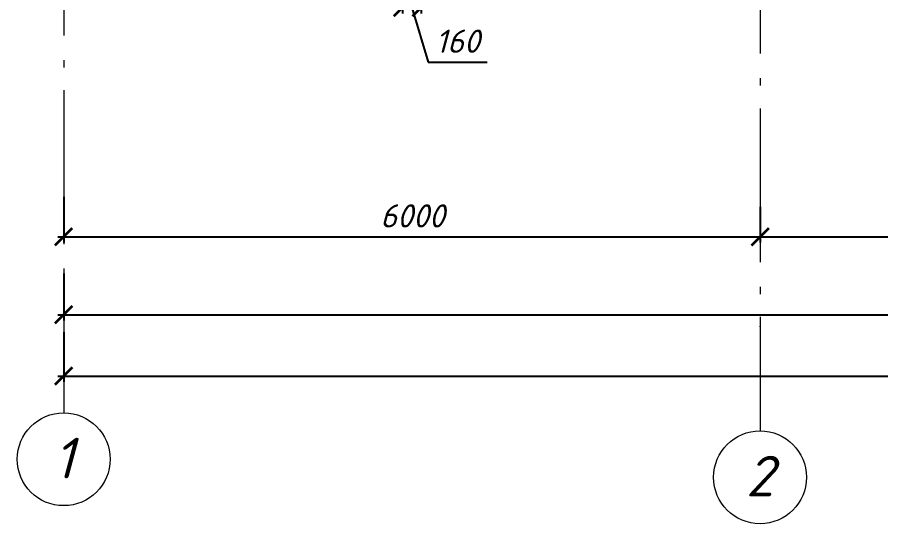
# Model space of a CAD drawing. Header units: millimetres. Extents: x -261261 to 40490, y -238222 to -44846.
# Drawn here: x -215051 to -207612, y -85462 to -81097 of the extents above; entities that cross this region are included whole.
import ezdxf
from ezdxf.enums import TextEntityAlignment as Align

# ---------------------------------------------------------------- set-up
doc = ezdxf.new("R2010")
doc.units = ezdxf.units.MM
doc.header["$MEASUREMENT"] = 0
doc.linetypes.add('Double Dashed', pattern=[1797.222233, 1325, -211.666656, 63.333344, -197.222233])
doc.layers.get('0').update_dxf_attribs({"lineweight": 5})
doc.layers.add('оси', color=7, linetype='Continuous')
for name, color, linetype, lineweight in [('оси_Ном._пера__96', 7, 'Continuous', 5), ('оси_Ном._пера__97', 7, 'Continuous', 20), ('размеры', 7, 'Continuous', 5)]:
    doc.layers.add(name, color=color, linetype=linetype, lineweight=lineweight)
doc.styles.get("Standard").update_dxf_attribs({"font": 'isocpeui.ttf'})
doc.styles.add('СГЕНЕРИР_СТИЛЬ_3', font='gost_2_304-81_type.ttf')
doc.dimstyles.get("Standard").update_dxf_attribs({"dimtxt": 200, "dimasz": 150, "dimexe": 50, "dimexo": 50, "dimgap": 80, "dimtad": 1, "dimdec": 0, "dimzin": 0, "dimdsep": 46, "dimtxsty": 'Standard', "dimblk": 'ARCHTICK', "dimcen": 5, "dimdle": 50, "dimadec": 0, "dimazin": 0, "dimtfac": 1, "dimtdec": 0, "dimtofl": 0, "dimtmove": 1, "dimatfit": 3, "dimfxl": 1, "dimtolj": 1, "dimtzin": 0, "dimarcsym": 0})

# ---------------------------------------------------------------- blocks, each defined once
blk = doc.blocks.new('Стандартный маркер сетки')
at = {"layer": 'оси_Ном._пера__96', "linetype": 'Double Dashed', "lineweight": 5}
for p, q in [((900, 0), (17157.4, 0)), ((17157.4, 0), (18057.3, 0))]:
    blk.add_line(p, q, dxfattribs=at)
at = {"layer": 'оси_Ном._пера__96', "linetype": 'Double Dashed'}
blk.add_point((17157.4, 0), dxfattribs=at)
blk.add_point((17157.4, 0), dxfattribs=at)
at = {"layer": 'оси_Ном._пера__97', "linetype": 'Continuous'}
blk.add_circle((18457.3, 0), 400, dxfattribs=at)
at = {"layer": 'оси_Ном._пера__96', "style": 'СГЕНЕРИР_СТИЛЬ_3'}
blk.add_attdef('AC_MarkerText_1', text='', height=350, rotation=90, dxfattribs=at).set_placement((18727, -86.5), align=Align.BOTTOM_LEFT)
blk = doc.blocks.new('Стандартный маркер сетки_2')
at = {"layer": 'оси_Ном._пера__96', "linetype": 'Double Dashed', "lineweight": 5}
for p, q in [((900, 0), (17157.4, 0)), ((17157.4, 0), (18057.3, 0))]:
    blk.add_line(p, q, dxfattribs=at)
blk.add_point((17157.4, 0), dxfattribs=at)
blk.add_point((17157.4, 0), dxfattribs=at)
at = {"layer": 'оси_Ном._пера__97', "linetype": 'Continuous'}
blk.add_circle((18457.3, 0), 400, dxfattribs=at)
at = {"layer": 'оси_Ном._пера__96', "style": 'СГЕНЕРИР_СТИЛЬ_3'}
blk.add_attdef('AC_MarkerText_1', text='', height=350, rotation=90, dxfattribs=at).set_placement((18727, -122.2), align=Align.BOTTOM_LEFT)
blk = doc.blocks.new('_ArchTick')
at = {"color": 0, "linetype": 'ByBlock', "const_width": 0.15}
blk.add_lwpolyline([(-0.5, -0.5), (0.5, 0.5)], dxfattribs=at)
blk = doc.blocks.new('*D24')
at = {"layer": 'Defpoints', "color": 0, "transparency": 16777216}
for p in [(-214651.2, -83762.3), (-147001.2, -83943.5), (-147001.2, -84189.2)]:
    blk.add_point(p, dxfattribs=at)
at = {"layer": 'размеры', "color": 0, "lineweight": -2, "transparency": 16777216}
for p, q in [((-214651.2, -83812.3), (-214651.2, -84239.2)), ((-147001.2, -83993.5), (-147001.2, -84239.2)), ((-214701.2, -84189.2), (-146951.2, -84189.2))]:
    blk.add_line(p, q, dxfattribs=at)
at = {"layer": 'размеры', "color": 0, "lineweight": -2, "transparency": 16777216, "xscale": 150, "yscale": 150, "zscale": 150, "rotation": 180}
blk.add_blockref('_ArchTick', (-214651.2, -84189.2), dxfattribs=at)
at = {"layer": 'размеры', "color": 0, "lineweight": -2, "transparency": 16777216, "xscale": 150, "yscale": 150, "zscale": 150}
blk.add_blockref('_ArchTick', (-147001.2, -84189.2), dxfattribs=at)
at = {"layer": 'размеры', "color": 0, "transparency": 16777216, "insert": (-180813.2, -84007.9), "char_height": 200, "attachment_point": 5}
blk.add_mtext('\\A1;67650', dxfattribs=at)
blk = doc.blocks.new('*D27')
at = {"layer": 'Defpoints', "color": 0, "transparency": 16777216}
for p in [(-214651.2, -82596.2), (-208651.2, -82681), (-208651.2, -82989.2)]:
    blk.add_point(p, dxfattribs=at)
at = {"layer": 'размеры', "color": 0, "lineweight": -2, "transparency": 16777216}
for p, q in [((-214651.2, -82646.2), (-214651.2, -83039.2)), ((-208651.2, -82731), (-208651.2, -83039.2)), ((-214701.2, -82989.2), (-208601.2, -82989.2))]:
    blk.add_line(p, q, dxfattribs=at)
at = {"layer": 'размеры', "color": 0, "lineweight": -2, "transparency": 16777216, "xscale": 150, "yscale": 150, "zscale": 150, "rotation": 180}
blk.add_blockref('_ArchTick', (-214651.2, -82989.2), dxfattribs=at)
at = {"layer": 'размеры', "color": 0, "lineweight": -2, "transparency": 16777216, "xscale": 150, "yscale": 150, "zscale": 150}
blk.add_blockref('_ArchTick', (-208651.2, -82989.2), dxfattribs=at)
at = {"layer": 'размеры', "color": 0, "transparency": 16777216, "insert": (-211646.4, -82809.2), "char_height": 200, "attachment_point": 5}
blk.add_mtext('\\A1;6000', dxfattribs=at)
blk = doc.blocks.new('*D28')
at = {"layer": 'Defpoints', "color": 0, "transparency": 16777216}
for p in [(-202651.2, -82570.6), (-208651.2, -82681), (-202651.2, -82989.2)]:
    blk.add_point(p, dxfattribs=at)
at = {"layer": 'размеры', "color": 0, "lineweight": -2, "transparency": 16777216}
for p, q in [((-202651.2, -82620.6), (-202651.2, -83039.2)), ((-208651.2, -82731), (-208651.2, -83039.2)), ((-208701.2, -82989.2), (-202601.2, -82989.2))]:
    blk.add_line(p, q, dxfattribs=at)
at = {"layer": 'размеры', "color": 0, "lineweight": -2, "transparency": 16777216, "xscale": 150, "yscale": 150, "zscale": 150, "rotation": 180}
blk.add_blockref('_ArchTick', (-208651.2, -82989.2), dxfattribs=at)
at = {"layer": 'размеры', "color": 0, "lineweight": -2, "transparency": 16777216, "xscale": 150, "yscale": 150, "zscale": 150}
blk.add_blockref('_ArchTick', (-202651.2, -82989.2), dxfattribs=at)
at = {"layer": 'размеры', "color": 0, "transparency": 16777216, "insert": (-205646.4, -82809.2), "char_height": 200, "attachment_point": 5}
blk.add_mtext('\\A1;6000', dxfattribs=at)
blk = doc.blocks.new('*D73')
at = {"layer": 'Defpoints', "color": 0, "transparency": 16777216}
for p in [(-214651.2, -83254.9), (-184651.2, -83333.2), (-184651.2, -83660.6)]:
    blk.add_point(p, dxfattribs=at)
at = {"layer": 'размеры', "color": 0, "lineweight": -2, "transparency": 16777216}
for p, q in [((-214651.2, -83304.9), (-214651.2, -83710.6)), ((-184651.2, -83383.2), (-184651.2, -83710.6)), ((-214701.2, -83660.6), (-184601.2, -83660.6))]:
    blk.add_line(p, q, dxfattribs=at)
at = {"layer": 'размеры', "color": 0, "lineweight": -2, "transparency": 16777216, "xscale": 150, "yscale": 150, "zscale": 150, "rotation": 180}
blk.add_blockref('_ArchTick', (-214651.2, -83660.6), dxfattribs=at)
at = {"layer": 'размеры', "color": 0, "lineweight": -2, "transparency": 16777216, "xscale": 150, "yscale": 150, "zscale": 150}
blk.add_blockref('_ArchTick', (-184651.2, -83660.6), dxfattribs=at)
at = {"layer": 'размеры', "color": 0, "transparency": 16777216, "insert": (-199651.2, -83480.6), "char_height": 200, "attachment_point": 5}
blk.add_mtext('\\A1;30000', dxfattribs=at)
blk = doc.blocks.new('*D209')
at = {"layer": 'Defpoints', "color": 0, "transparency": 16777216}
for p in [(-211731.3, -79730.4), (-211571.3, -79730.4), (-211571.3, -81013.7)]:
    blk.add_point(p, dxfattribs=at)
at = {"layer": 'размеры', "color": 0, "lineweight": -2, "transparency": 16777216}
for p, q in [((-211731.3, -79780.4), (-211731.3, -81063.7)), ((-211571.3, -79780.4), (-211571.3, -81063.7)), ((-211781.3, -81013.7), (-211521.3, -81013.7)), ((-211651.3, -81013.7), (-211510.3, -81483.7)), ((-211510.3, -81483.7), (-211004, -81483.7))]:
    blk.add_line(p, q, dxfattribs=at)
at = {"layer": 'размеры', "color": 0, "lineweight": -2, "transparency": 16777216, "xscale": 150, "yscale": 150, "zscale": 150, "rotation": 180}
blk.add_blockref('_ArchTick', (-211731.3, -81013.7), dxfattribs=at)
at = {"layer": 'размеры', "color": 0, "lineweight": -2, "transparency": 16777216, "xscale": 150, "yscale": 150, "zscale": 150}
blk.add_blockref('_ArchTick', (-211571.3, -81013.7), dxfattribs=at)
at = {"layer": 'размеры', "color": 0, "transparency": 16777216, "insert": (-211257.1, -81303.7), "char_height": 200, "attachment_point": 5}
blk.add_mtext('\\A1;160', dxfattribs=at)

msp = doc.modelspace()

# ---------------------------------------------------------------- block references
at = {"layer": 'оси'}
ref = msp.add_blockref('Стандартный маркер сетки', (-214651.2, -66449.3), dxfattribs=dict(at, zscale=1000, rotation=270))
ref.add_attrib('AC_MarkerText_1', '1', dxfattribs={"color": 7, "linetype": 'Continuous', "lineweight": 13, "height": 350, "rotation": 360}).set_placement((-214737.7, -85176.3), align=Align.BOTTOM_LEFT)
ref = msp.add_blockref('Стандартный маркер сетки_2', (-208651.2, -66605), dxfattribs=dict(at, zscale=1000, rotation=270))
ref.add_attrib('AC_MarkerText_1', '2', dxfattribs={"color": 7, "linetype": 'Continuous', "lineweight": 13, "height": 350, "rotation": 360}).set_placement((-208773.4, -85332), align=Align.BOTTOM_LEFT)

# ---------------------------------------------------------------- dimensions: what is measured, and where the dimension line sits
at = {"layer": 'размеры'}
dim = msp.add_linear_dim(base=(-211571.3, -81013.7), p1=(-211731.3, -79730.4), p2=(-211571.3, -79730.4), dimstyle='Standard', dxfattribs=at)
dim.commit()
dim.dimension.update_dxf_attribs({"geometry": '*D209', "text_midpoint": (-211430.3, -81303.7)})
for base, p1, p2, picture, middle in [((-202651.2, -82989.2), (-208651.2, -82681), (-202651.2, -82570.6), '*D28', (-205646.4, -82989.2)), ((-208651.2, -82989.2), (-214651.2, -82596.2), (-208651.2, -82681), '*D27', (-211646.4, -82989.2)), ((-184651.2, -83660.6), (-214651.2, -83254.9), (-184651.2, -83333.2), '*D73', (-199651.2, -83660.6)), ((-147001.2, -84189.2), (-214651.2, -83762.3), (-147001.2, -83943.5), '*D24', (-180813.2, -84189.2))]:
    dim = msp.add_linear_dim(base=base, p1=p1, p2=p2, dimstyle='Standard', dxfattribs=at)
    dim.commit()
    dim.dimension.update_dxf_attribs({"geometry": picture, "text_midpoint": middle, "dimtype": 160})

doc.saveas('drawing.dxf')
